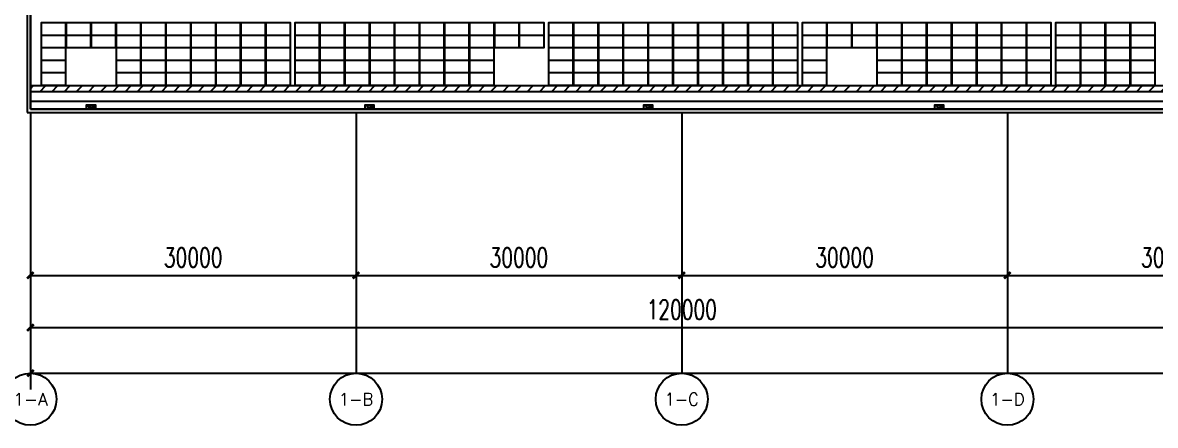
# Model space of a CAD drawing. Header units: millimetres. Extents: x 1218 to 2690, y 1163 to 1758.
# Drawn here: x 1284.9 to 1389.2, y 1307.3 to 1344.4 of the extents above; entities that cross this region are included whole.
import ezdxf
from ezdxf.enums import TextEntityAlignment as Align

# ---------------------------------------------------------------- set-up
doc = ezdxf.new("R2010")
doc.units = ezdxf.units.MM
for name, color, linetype in [('AXIS', 3, 'Continuous'), ('AXIS_TEXT', 7, 'Continuous'), ('PUB_DIM', 3, 'Continuous'), ('WALL', 9, 'Continuous'), ('单元区域外轮廓', 7, 'ByLayer'), ('屋脊线', 7, 'ByLayer'), ('组件', 7, 'ByLayer'), ('运维走道板', 1, 'Continuous'), ('逆变器', 7, 'ByLayer')]:
    doc.layers.add(name, color=color, linetype=linetype)
doc.styles.add('_TCH_AXIS', font='COMPLEX', dxfattribs={"bigfont": 'GBCBIG'})
doc.styles.add('_TCH_DIM_T3', font='SIMPLEX', dxfattribs={"width": 0.705882, "bigfont": 'GBCBIG'})
doc.styles.add('COMPLEX', font='COMPLEX')
doc.dimstyles.new('_TCH_ARCH&&600', dxfattribs={"dimtxt": 1785, "dimasz": 600, "dimexe": 1500, "dimexo": 1800, "dimgap": 757.5, "dimtad": 1, "dimdec": 0, "dimtxsty": '_TCH_DIM_T3', "dimblk": 'ARCHTICK', "dimcen": 2.5, "dimclrt": 7, "dimazin": 2, "dimtfac": 1, "dimtdec": 0, "dimtix": 1, "dimtmove": 2, "dimatfit": 3})

# ---------------------------------------------------------------- blocks, each defined once
blk = doc.blocks.new('_ArchTick')
at = {"color": 0, "linetype": 'ByBlock', "const_width": 0.4}
blk.add_lwpolyline([(-0.5, -0.5), (0.5, 0.5)], dxfattribs=at)
blk = doc.blocks.new('*D179')
at = {"layer": 'AXIS', "color": 0, "lineweight": -2, "transparency": 16777216}
for p, q in [((78160, 1863304), (78160, 1843804)), ((198160, 1863304), (198160, 1843804)), ((78160, 1845304), (198160, 1845304))]:
    blk.add_line(p, q, dxfattribs=at)
at = {"layer": 'Defpoints', "color": 0, "transparency": 16777216}
for p in [(78160, 1865104), (198160, 1865104), (198160, 1845304)]:
    blk.add_point(p, dxfattribs=at)
at = {"layer": 'AXIS', "color": 0, "lineweight": -2, "transparency": 16777216, "xscale": 600, "yscale": 600, "zscale": 600, "rotation": 180}
blk.add_blockref('_ArchTick', (78160, 1845304), dxfattribs=at)
at = {"layer": 'AXIS', "color": 0, "lineweight": -2, "transparency": 16777216, "xscale": 600, "yscale": 600, "zscale": 600}
blk.add_blockref('_ArchTick', (198160, 1845304), dxfattribs=at)
at = {"layer": 'AXIS', "color": 7, "transparency": 16777216, "insert": (138160, 1846954), "char_height": 1785, "attachment_point": 5, "style": '_TCH_DIM_T3'}
blk.add_mtext('\\A1;120000', dxfattribs=at)
blk = doc.blocks.new('*D180')
at = {"layer": 'AXIS', "color": 0, "lineweight": -2, "transparency": 16777216}
for p, q in [((78160, 1863304), (78160, 1848604)), ((108160, 1863304), (108160, 1848604)), ((78160, 1850104), (108160, 1850104))]:
    blk.add_line(p, q, dxfattribs=at)
at = {"layer": 'Defpoints', "color": 0, "transparency": 16777216}
for p in [(78160, 1865104), (108160, 1865104), (108160, 1850104)]:
    blk.add_point(p, dxfattribs=at)
at = {"layer": 'AXIS', "color": 0, "lineweight": -2, "transparency": 16777216, "xscale": 600, "yscale": 600, "zscale": 600, "rotation": 180}
blk.add_blockref('_ArchTick', (78160, 1850104), dxfattribs=at)
at = {"layer": 'AXIS', "color": 0, "lineweight": -2, "transparency": 16777216, "xscale": 600, "yscale": 600, "zscale": 600}
blk.add_blockref('_ArchTick', (108160, 1850104), dxfattribs=at)
at = {"layer": 'AXIS', "color": 7, "transparency": 16777216, "insert": (93160, 1851754), "char_height": 1785, "attachment_point": 5, "style": '_TCH_DIM_T3'}
blk.add_mtext('\\A1;30000', dxfattribs=at)
blk = doc.blocks.new('*D181')
at = {"layer": 'AXIS', "color": 0, "lineweight": -2, "transparency": 16777216}
for p, q in [((108160, 1863304), (108160, 1848604)), ((138160, 1863304), (138160, 1848604)), ((108160, 1850104), (138160, 1850104))]:
    blk.add_line(p, q, dxfattribs=at)
at = {"layer": 'Defpoints', "color": 0, "transparency": 16777216}
for p in [(108160, 1865104), (138160, 1865104), (138160, 1850104)]:
    blk.add_point(p, dxfattribs=at)
at = {"layer": 'AXIS', "color": 0, "lineweight": -2, "transparency": 16777216, "xscale": 600, "yscale": 600, "zscale": 600, "rotation": 180}
blk.add_blockref('_ArchTick', (108160, 1850104), dxfattribs=at)
at = {"layer": 'AXIS', "color": 0, "lineweight": -2, "transparency": 16777216, "xscale": 600, "yscale": 600, "zscale": 600}
blk.add_blockref('_ArchTick', (138160, 1850104), dxfattribs=at)
at = {"layer": 'AXIS', "color": 7, "transparency": 16777216, "insert": (123160, 1851754), "char_height": 1785, "attachment_point": 5, "style": '_TCH_DIM_T3'}
blk.add_mtext('\\A1;30000', dxfattribs=at)
blk = doc.blocks.new('*D182')
at = {"layer": 'AXIS', "color": 0, "lineweight": -2, "transparency": 16777216}
for p, q in [((138160, 1863304), (138160, 1848604)), ((168160, 1863304), (168160, 1848604)), ((138160, 1850104), (168160, 1850104))]:
    blk.add_line(p, q, dxfattribs=at)
at = {"layer": 'Defpoints', "color": 0, "transparency": 16777216}
for p in [(138160, 1865104), (168160, 1865104), (168160, 1850104)]:
    blk.add_point(p, dxfattribs=at)
at = {"layer": 'AXIS', "color": 0, "lineweight": -2, "transparency": 16777216, "xscale": 600, "yscale": 600, "zscale": 600, "rotation": 180}
blk.add_blockref('_ArchTick', (138160, 1850104), dxfattribs=at)
at = {"layer": 'AXIS', "color": 0, "lineweight": -2, "transparency": 16777216, "xscale": 600, "yscale": 600, "zscale": 600}
blk.add_blockref('_ArchTick', (168160, 1850104), dxfattribs=at)
at = {"layer": 'AXIS', "color": 7, "transparency": 16777216, "insert": (153160, 1851754), "char_height": 1785, "attachment_point": 5, "style": '_TCH_DIM_T3'}
blk.add_mtext('\\A1;30000', dxfattribs=at)
blk = doc.blocks.new('*D183')
at = {"layer": 'AXIS', "color": 0, "lineweight": -2, "transparency": 16777216}
for p, q in [((168160, 1863304), (168160, 1848604)), ((198160, 1863304), (198160, 1848604)), ((168160, 1850104), (198160, 1850104))]:
    blk.add_line(p, q, dxfattribs=at)
at = {"layer": 'Defpoints', "color": 0, "transparency": 16777216}
for p in [(168160, 1865104), (198160, 1865104), (198160, 1850104)]:
    blk.add_point(p, dxfattribs=at)
at = {"layer": 'AXIS', "color": 0, "lineweight": -2, "transparency": 16777216, "xscale": 600, "yscale": 600, "zscale": 600, "rotation": 180}
blk.add_blockref('_ArchTick', (168160, 1850104), dxfattribs=at)
at = {"layer": 'AXIS', "color": 0, "lineweight": -2, "transparency": 16777216, "xscale": 600, "yscale": 600, "zscale": 600}
blk.add_blockref('_ArchTick', (198160, 1850104), dxfattribs=at)
at = {"layer": 'AXIS', "color": 7, "transparency": 16777216, "insert": (183160, 1851754), "char_height": 1785, "attachment_point": 5, "style": '_TCH_DIM_T3'}
blk.add_mtext('\\A1;30000', dxfattribs=at)
blk = doc.blocks.new('*D152')
at = {"layer": 'Defpoints', "color": 0, "transparency": 16777216}
for p in [(78160, 1865104), (1243360, 1865104), (1243360, 1841104)]:
    blk.add_point(p, dxfattribs=at)
at = {"layer": 'PUB_DIM', "color": 0, "lineweight": -2, "transparency": 16777216}
for p, q in [((78160, 1863304), (78160, 1839604)), ((1243360, 1863304), (1243360, 1839604)), ((78160, 1841104), (1243360, 1841104))]:
    blk.add_line(p, q, dxfattribs=at)
at = {"layer": 'PUB_DIM', "color": 0, "lineweight": -2, "transparency": 16777216, "xscale": 600, "yscale": 600, "zscale": 600, "rotation": 180}
blk.add_blockref('_ArchTick', (78160, 1841104), dxfattribs=at)
at = {"layer": 'PUB_DIM', "color": 0, "lineweight": -2, "transparency": 16777216, "xscale": 600, "yscale": 600, "zscale": 600}
blk.add_blockref('_ArchTick', (1243360, 1841104), dxfattribs=at)
at = {"layer": 'PUB_DIM', "color": 7, "transparency": 16777216, "insert": (660760, 1842754), "char_height": 1785, "attachment_point": 5, "style": '_TCH_DIM_T3'}
blk.add_mtext('\\A1;1165200', dxfattribs=at)
blk = doc.blocks.new('_AXISO')
blk.add_circle((0, 0), 0.5)
at = {"layer": 'AXIS_TEXT', "style": 'COMPLEX', "width": 1.041667}
blk.add_attdef('A', text='', height=0.56, dxfattribs=at).set_placement((-0.25, -0.28), (0.25, -0.28), align=Align.FIT)
blk = doc.blocks.new('*D392')
at = {"layer": 'AXIS', "color": 0, "lineweight": -2, "transparency": 16777216}
for p, q in [((78160, 1863304), (78160, 1843804)), ((198160, 1863304), (198160, 1843804)), ((78160, 1845304), (198160, 1845304))]:
    blk.add_line(p, q, dxfattribs=at)
at = {"layer": 'Defpoints', "color": 0, "transparency": 16777216}
for p in [(78160, 1865104), (198160, 1865104), (198160, 1845304)]:
    blk.add_point(p, dxfattribs=at)
at = {"layer": 'AXIS', "color": 0, "lineweight": -2, "transparency": 16777216, "xscale": 600, "yscale": 600, "zscale": 600, "rotation": 180}
blk.add_blockref('_ArchTick', (78160, 1845304), dxfattribs=at)
at = {"layer": 'AXIS', "color": 0, "lineweight": -2, "transparency": 16777216, "xscale": 600, "yscale": 600, "zscale": 600}
blk.add_blockref('_ArchTick', (198160, 1845304), dxfattribs=at)
at = {"layer": 'AXIS', "color": 7, "transparency": 16777216, "insert": (138160, 1846954), "char_height": 1785, "attachment_point": 5, "style": '_TCH_DIM_T3'}
blk.add_mtext('\\A1;120000', dxfattribs=at)
blk = doc.blocks.new('*D393')
at = {"layer": 'AXIS', "color": 0, "lineweight": -2, "transparency": 16777216}
for p, q in [((78160, 1863304), (78160, 1848604)), ((108160, 1863304), (108160, 1848604)), ((78160, 1850104), (108160, 1850104))]:
    blk.add_line(p, q, dxfattribs=at)
at = {"layer": 'Defpoints', "color": 0, "transparency": 16777216}
for p in [(78160, 1865104), (108160, 1865104), (108160, 1850104)]:
    blk.add_point(p, dxfattribs=at)
at = {"layer": 'AXIS', "color": 0, "lineweight": -2, "transparency": 16777216, "xscale": 600, "yscale": 600, "zscale": 600, "rotation": 180}
blk.add_blockref('_ArchTick', (78160, 1850104), dxfattribs=at)
at = {"layer": 'AXIS', "color": 0, "lineweight": -2, "transparency": 16777216, "xscale": 600, "yscale": 600, "zscale": 600}
blk.add_blockref('_ArchTick', (108160, 1850104), dxfattribs=at)
at = {"layer": 'AXIS', "color": 7, "transparency": 16777216, "insert": (93160, 1851754), "char_height": 1785, "attachment_point": 5, "style": '_TCH_DIM_T3'}
blk.add_mtext('\\A1;30000', dxfattribs=at)
blk = doc.blocks.new('*D394')
at = {"layer": 'AXIS', "color": 0, "lineweight": -2, "transparency": 16777216}
for p, q in [((108160, 1863304), (108160, 1848604)), ((138160, 1863304), (138160, 1848604)), ((108160, 1850104), (138160, 1850104))]:
    blk.add_line(p, q, dxfattribs=at)
at = {"layer": 'Defpoints', "color": 0, "transparency": 16777216}
for p in [(108160, 1865104), (138160, 1865104), (138160, 1850104)]:
    blk.add_point(p, dxfattribs=at)
at = {"layer": 'AXIS', "color": 0, "lineweight": -2, "transparency": 16777216, "xscale": 600, "yscale": 600, "zscale": 600, "rotation": 180}
blk.add_blockref('_ArchTick', (108160, 1850104), dxfattribs=at)
at = {"layer": 'AXIS', "color": 0, "lineweight": -2, "transparency": 16777216, "xscale": 600, "yscale": 600, "zscale": 600}
blk.add_blockref('_ArchTick', (138160, 1850104), dxfattribs=at)
at = {"layer": 'AXIS', "color": 7, "transparency": 16777216, "insert": (123160, 1851754), "char_height": 1785, "attachment_point": 5, "style": '_TCH_DIM_T3'}
blk.add_mtext('\\A1;30000', dxfattribs=at)
blk = doc.blocks.new('*D395')
at = {"layer": 'AXIS', "color": 0, "lineweight": -2, "transparency": 16777216}
for p, q in [((138160, 1863304), (138160, 1848604)), ((168160, 1863304), (168160, 1848604)), ((138160, 1850104), (168160, 1850104))]:
    blk.add_line(p, q, dxfattribs=at)
at = {"layer": 'Defpoints', "color": 0, "transparency": 16777216}
for p in [(138160, 1865104), (168160, 1865104), (168160, 1850104)]:
    blk.add_point(p, dxfattribs=at)
at = {"layer": 'AXIS', "color": 0, "lineweight": -2, "transparency": 16777216, "xscale": 600, "yscale": 600, "zscale": 600, "rotation": 180}
blk.add_blockref('_ArchTick', (138160, 1850104), dxfattribs=at)
at = {"layer": 'AXIS', "color": 0, "lineweight": -2, "transparency": 16777216, "xscale": 600, "yscale": 600, "zscale": 600}
blk.add_blockref('_ArchTick', (168160, 1850104), dxfattribs=at)
at = {"layer": 'AXIS', "color": 7, "transparency": 16777216, "insert": (153160, 1851754), "char_height": 1785, "attachment_point": 5, "style": '_TCH_DIM_T3'}
blk.add_mtext('\\A1;30000', dxfattribs=at)
blk = doc.blocks.new('*D396')
at = {"layer": 'AXIS', "color": 0, "lineweight": -2, "transparency": 16777216}
for p, q in [((168160, 1863304), (168160, 1848604)), ((198160, 1863304), (198160, 1848604)), ((168160, 1850104), (198160, 1850104))]:
    blk.add_line(p, q, dxfattribs=at)
at = {"layer": 'Defpoints', "color": 0, "transparency": 16777216}
for p in [(168160, 1865104), (198160, 1865104), (198160, 1850104)]:
    blk.add_point(p, dxfattribs=at)
at = {"layer": 'AXIS', "color": 0, "lineweight": -2, "transparency": 16777216, "xscale": 600, "yscale": 600, "zscale": 600, "rotation": 180}
blk.add_blockref('_ArchTick', (168160, 1850104), dxfattribs=at)
at = {"layer": 'AXIS', "color": 0, "lineweight": -2, "transparency": 16777216, "xscale": 600, "yscale": 600, "zscale": 600}
blk.add_blockref('_ArchTick', (198160, 1850104), dxfattribs=at)
at = {"layer": 'AXIS', "color": 7, "transparency": 16777216, "insert": (183160, 1851754), "char_height": 1785, "attachment_point": 5, "style": '_TCH_DIM_T3'}
blk.add_mtext('\\A1;30000', dxfattribs=at)
blk = doc.blocks.new('*D569')
at = {"layer": 'Defpoints', "color": 0, "transparency": 16777216}
for p in [(78160, 1865104), (1243360, 1865104), (1243360, 1841104)]:
    blk.add_point(p, dxfattribs=at)
at = {"layer": 'PUB_DIM', "color": 0, "lineweight": -2, "transparency": 16777216}
for p, q in [((78160, 1863304), (78160, 1839604)), ((1243360, 1863304), (1243360, 1839604)), ((78160, 1841104), (1243360, 1841104))]:
    blk.add_line(p, q, dxfattribs=at)
at = {"layer": 'PUB_DIM', "color": 0, "lineweight": -2, "transparency": 16777216, "xscale": 600, "yscale": 600, "zscale": 600, "rotation": 180}
blk.add_blockref('_ArchTick', (78160, 1841104), dxfattribs=at)
at = {"layer": 'PUB_DIM', "color": 0, "lineweight": -2, "transparency": 16777216, "xscale": 600, "yscale": 600, "zscale": 600}
blk.add_blockref('_ArchTick', (1243360, 1841104), dxfattribs=at)
at = {"layer": 'PUB_DIM', "color": 7, "transparency": 16777216, "insert": (660760, 1842754), "char_height": 1785, "attachment_point": 5, "style": '_TCH_DIM_T3'}
blk.add_mtext('\\A1;1165200', dxfattribs=at)
blk = doc.blocks.new('*U582')
at = {"layer": '单元区域外轮廓', "color": 2}
blk.add_polyline3d([(582600, -78700, 12000), (-582600, -78700, 12000), (-582600, 78700, 12000), (582600, 78700, 12000)], close=True, dxfattribs=at)
at = {"flags": 1}
for tag in ['unit_id', 'unit_name', 'parapet_height', 'ground_elevation', 'is_enable_parapet']:
    blk.add_attdef(tag, (0, 0), '', height=2.5, dxfattribs=at)
blk = doc.blocks.new('*U583')
at = {"layer": '屋脊线', "color": 30}
for p, q in [((-582600, 0, 16000), (-582600, -78700, 12000)), ((-582600, -78700, 12000), (582600, -78700, 12000))]:
    blk.add_line(p, q, dxfattribs=at)
at = {"flags": 1}
for tag in ['unit_id', 'unit_name']:
    blk.add_attdef(tag, (0, 0), '', height=2.5, dxfattribs=at)
blk = doc.blocks.new('*U584')
at = {"color": 0}
blk.add_polyline3d([(0, 0, 0), (228, 0, 0), (228, 113, 6), (0, 113, 6)], close=True, dxfattribs=at)
at = {"flags": 1}
for tag in ['silicon-material', 'panel-length', 'panel-width', 'panel-height', 'mounting-hole-spacing1', 'mounting-hole-spacing2', 'userid', 'module-material', 'theme', 'name', 'vmpo', 'voco', 'pmax', 'company-name', 'note', 'id', 'impo', 'isco']:
    blk.add_attdef(tag, (0, 0), '', height=2.5, dxfattribs=at)
blk = doc.blocks.new('*U585')
at = {"layer": '组件', "color": 4}
for p in [(-58160, -7189, 1245), (-57930, -7189, 1245), (-57700, -7189, 1245), (-57470, -7189, 1245), (-57241, -7189, 1245), (-57011, -7189, 1245), (-56781, -7189, 1245), (-56551, -7189, 1245), (-56321, -7189, 1245), (-56092, -7189, 1245), (-55824, -7189, 1245), (-58160, -7304, 1239), (-57930, -7304, 1239), (-57700, -7304, 1239), (-57470, -7304, 1239), (-57241, -7304, 1239), (-57011, -7304, 1239), (-56781, -7304, 1239), (-56551, -7304, 1239), (-56321, -7304, 1239), (-56092, -7304, 1239), (-55824, -7304, 1239), (-55594, -7304, 1239), (-58160, -7419, 1233), (-57470, -7419, 1233), (-57241, -7419, 1233), (-57011, -7419, 1233), (-56781, -7419, 1233), (-56551, -7419, 1233), (-56321, -7419, 1233), (-56092, -7419, 1233), (-55824, -7419, 1233), (-55594, -7419, 1233), (-58160, -7534, 1227), (-57470, -7534, 1227), (-57241, -7534, 1227), (-57011, -7534, 1227), (-56781, -7534, 1227), (-56551, -7534, 1227), (-56321, -7534, 1227), (-56092, -7534, 1227), (-55824, -7534, 1227), (-55594, -7534, 1227), (-58160, -7650, 1221), (-57470, -7650, 1221), (-57241, -7650, 1221), (-57011, -7650, 1221), (-56781, -7650, 1221), (-56551, -7650, 1221), (-56321, -7650, 1221), (-56092, -7650, 1221), (-55824, -7650, 1221), (-55594, -7650, 1221)]:
    blk.add_blockref('*U584', p, dxfattribs=at)
at = {"layer": '组件', "color": 11}
for p in [(-55594, -7189, 1245), (-55364, -7189, 1245), (-55134, -7189, 1245), (-54905, -7189, 1245), (-54675, -7189, 1245), (-54445, -7189, 1245), (-54215, -7189, 1245), (-53985, -7189, 1245), (-53756, -7189, 1245), (-53488, -7189, 1245), (-53258, -7189, 1245), (-53028, -7189, 1245), (-55364, -7304, 1239), (-55134, -7304, 1239), (-54905, -7304, 1239), (-54675, -7304, 1239), (-54445, -7304, 1239), (-54215, -7304, 1239), (-53985, -7304, 1239), (-53756, -7304, 1239), (-53488, -7304, 1239), (-53258, -7304, 1239), (-53028, -7304, 1239), (-55364, -7419, 1233), (-55134, -7419, 1233), (-54905, -7419, 1233), (-54675, -7419, 1233), (-54445, -7419, 1233), (-54215, -7419, 1233), (-53488, -7419, 1233), (-53258, -7419, 1233), (-53028, -7419, 1233), (-55364, -7534, 1227), (-55134, -7534, 1227), (-54905, -7534, 1227), (-54675, -7534, 1227), (-54445, -7534, 1227), (-54215, -7534, 1227), (-53488, -7534, 1227), (-53258, -7534, 1227), (-55364, -7650, 1221), (-55134, -7650, 1221), (-54905, -7650, 1221), (-54675, -7650, 1221), (-54445, -7650, 1221), (-54215, -7650, 1221), (-53488, -7650, 1221), (-53258, -7650, 1221)]:
    blk.add_blockref('*U584', p, dxfattribs=at)
at = {"layer": '组件', "color": 232}
for p in [(-52798, -7189, 1245), (-52569, -7189, 1245), (-52339, -7189, 1245), (-52109, -7189, 1245), (-51879, -7189, 1245), (-51649, -7189, 1245), (-51420, -7189, 1245), (-51152, -7189, 1245), (-50922, -7189, 1245), (-50692, -7189, 1245), (-50462, -7189, 1245), (-52798, -7304, 1239), (-52569, -7304, 1239), (-52339, -7304, 1239), (-52109, -7304, 1239), (-51879, -7304, 1239), (-51649, -7304, 1239), (-51420, -7304, 1239), (-51152, -7304, 1239), (-50922, -7304, 1239), (-50692, -7304, 1239), (-50462, -7304, 1239), (-52798, -7419, 1233), (-52569, -7419, 1233), (-52339, -7419, 1233), (-52109, -7419, 1233), (-51879, -7419, 1233), (-51649, -7419, 1233), (-51420, -7419, 1233), (-51152, -7419, 1233), (-50462, -7419, 1233), (-53028, -7534, 1227), (-52798, -7534, 1227), (-52569, -7534, 1227), (-52339, -7534, 1227), (-52109, -7534, 1227), (-51879, -7534, 1227), (-51649, -7534, 1227), (-51420, -7534, 1227), (-51152, -7534, 1227), (-50462, -7534, 1227), (-53028, -7650, 1221), (-52798, -7650, 1221), (-52569, -7650, 1221), (-52339, -7650, 1221), (-52109, -7650, 1221), (-51879, -7650, 1221), (-51649, -7650, 1221), (-51420, -7650, 1221), (-51152, -7650, 1221), (-50462, -7650, 1221)]:
    blk.add_blockref('*U584', p, dxfattribs=at)
at = {"layer": '组件', "color": 202}
for p in [(-50233, -7189, 1245), (-50003, -7189, 1245), (-49773, -7189, 1245), (-49543, -7189, 1245), (-49313, -7189, 1245), (-49084, -7189, 1245), (-48816, -7189, 1245), (-48586, -7189, 1245), (-48356, -7189, 1245), (-48126, -7189, 1245), (-50233, -7304, 1239), (-50003, -7304, 1239), (-49773, -7304, 1239), (-49543, -7304, 1239), (-49313, -7304, 1239), (-49084, -7304, 1239), (-48816, -7304, 1239), (-48586, -7304, 1239), (-48356, -7304, 1239), (-48126, -7304, 1239), (-50233, -7419, 1233), (-50003, -7419, 1233), (-49773, -7419, 1233), (-49543, -7419, 1233), (-49313, -7419, 1233), (-49084, -7419, 1233), (-48816, -7419, 1233), (-48586, -7419, 1233), (-48356, -7419, 1233), (-48126, -7419, 1233), (-50233, -7534, 1227), (-50003, -7534, 1227), (-49773, -7534, 1227), (-49543, -7534, 1227), (-49313, -7534, 1227), (-49084, -7534, 1227), (-48816, -7534, 1227), (-48586, -7534, 1227), (-48356, -7534, 1227), (-48126, -7534, 1227), (-50233, -7650, 1221), (-50003, -7650, 1221), (-49773, -7650, 1221), (-49543, -7650, 1221), (-49313, -7650, 1221), (-49084, -7650, 1221), (-48816, -7650, 1221), (-48586, -7650, 1221), (-48356, -7650, 1221), (-48126, -7650, 1221)]:
    blk.add_blockref('*U584', p, dxfattribs=at)
at = {"flags": 1}
for tag in ['tilt', 'azimuth', 'mode', 'align', 'array-mode', 'panel-x', 'panel-y', 'offset-x', 'offset-y', 'panel-per-row', 'bracket-type', 'bracket-value', 'row-per-array']:
    blk.add_attdef(tag, (0, 0), '', height=2.5, dxfattribs=at)
blk = doc.blocks.new('*U589', base_point=(44, 18))
at = {"color": 0}
for p, q in [((0, 0), (87, 36)), ((57, 18), (82, 18)), ((57, 10), (82, 10))]:
    blk.add_line(p, q, dxfattribs=at)
blk.add_lwpolyline([(0, 0), (87, 0), (87, 36), (0, 36)], close=True, dxfattribs=at)
blk.add_lwpolyline([(5, 27, -0.6815), (16, 30), (26, 24, 0.6815), (37, 27)], format="xyb", dxfattribs=at)
blk = doc.blocks.new('*U591', base_point=(44, 18))
at = {"color": 0}
for p, q in [((0, 0), (87, 36)), ((57, 18), (82, 18)), ((57, 10), (82, 10))]:
    blk.add_line(p, q, dxfattribs=at)
blk.add_lwpolyline([(0, 0), (87, 0), (87, 36), (0, 36)], close=True, dxfattribs=at)
blk.add_lwpolyline([(5, 27, -0.6815), (16, 30), (26, 24, 0.6815), (37, 27)], format="xyb", dxfattribs=at)
blk = doc.blocks.new('*U593', base_point=(44, 18))
at = {"color": 0}
for p, q in [((0, 0), (87, 36)), ((57, 18), (82, 18)), ((57, 10), (82, 10))]:
    blk.add_line(p, q, dxfattribs=at)
blk.add_lwpolyline([(0, 0), (87, 0), (87, 36), (0, 36)], close=True, dxfattribs=at)
blk.add_lwpolyline([(5, 27, -0.6815), (16, 30), (26, 24, 0.6815), (37, 27)], format="xyb", dxfattribs=at)
blk = doc.blocks.new('*U595', base_point=(44, 18))
at = {"color": 0}
for p, q in [((0, 0), (87, 36)), ((57, 18), (82, 18)), ((57, 10), (82, 10))]:
    blk.add_line(p, q, dxfattribs=at)
blk.add_lwpolyline([(0, 0), (87, 0), (87, 36), (0, 36)], close=True, dxfattribs=at)
blk.add_lwpolyline([(5, 27, -0.6815), (16, 30), (26, 24, 0.6815), (37, 27)], format="xyb", dxfattribs=at)
blk = doc.blocks.new('DT1')
at = {"layer": 'AXIS', "color": 252, "true_color": 0x939598}
for p, q in [((78159.9, 1865103.7), (78159.9, 1841103.7)), ((108159.9, 1865103.7), (108159.9, 1841103.7)), ((138159.9, 1865103.7), (138159.9, 1841103.7)), ((168159.9, 1865103.7), (168159.9, 1841103.7))]:
    blk.add_line(p, q, dxfattribs=at)
at = {"layer": 'WALL'}
for p, q in [((77859.9, 2023103.7), (77859.9, 1865103.7)), ((78159.9, 2022803.7), (78159.9, 1865403.7)), ((77859.9, 1865103.7), (1243659.9, 1865103.7)), ((78159.9, 1865403.7), (1243359.9, 1865403.7))]:
    blk.add_line(p, q, dxfattribs=at)
blk.add_lwpolyline([(198609.9, 1866103.7), (78159.9, 1866103.7)], dxfattribs=at)
at = {"layer": 'AXIS', "color": 252, "true_color": 0x939598}
ref = blk.add_blockref('_AXISO', (78159.9, 1838703.7), dxfattribs=dict(at, xscale=4800, yscale=4800, zscale=4800))
ref.add_attrib('A', '1-A', dxfattribs={"layer": 'AXIS_TEXT', "height": 1126.69, "style": '_TCH_AXIS'}).set_placement((76577.1, 1838140.4), (79742.6, 1838140.4), align=Align.FIT)
ref = blk.add_blockref('_AXISO', (108159.9, 1838703.7), dxfattribs=dict(at, xscale=4800, yscale=4800, zscale=4800))
ref.add_attrib('A', '1-B', dxfattribs={"layer": 'AXIS_TEXT', "height": 1143.88, "style": '_TCH_AXIS'}).set_placement((106580.2, 1838131.8), (109739.5, 1838131.8), align=Align.FIT)
ref = blk.add_blockref('_AXISO', (138159.9, 1838703.7), dxfattribs=dict(at, xscale=4800, yscale=4800, zscale=4800))
ref.add_attrib('A', '1-C', dxfattribs={"layer": 'AXIS_TEXT', "height": 1179.77, "style": '_TCH_AXIS'}).set_placement((136586.8, 1838113.8), (139732.9, 1838113.8), align=Align.FIT)
ref = blk.add_blockref('_AXISO', (168159.9, 1838703.7), dxfattribs=dict(at, xscale=4800, yscale=4800, zscale=4800))
ref.add_attrib('A', '1-D', dxfattribs={"layer": 'AXIS_TEXT', "height": 1143.88, "style": '_TCH_AXIS'}).set_placement((166580.2, 1838131.8), (169739.5, 1838131.8), align=Align.FIT)
for p1, p2, distance, picture, middle in [((78159.9, 1865103.7), (198159.9, 1865103.7), -19800, '*D179', (138159.9, 1846953.7)), ((78159.9, 1865103.7), (108159.9, 1865103.7), -15000, '*D180', (93159.9, 1851753.7)), ((78159.9, 1865103.7), (198159.9, 1865103.7), -19800, '*D392', (138159.9, 1846953.7)), ((78159.9, 1865103.7), (108159.9, 1865103.7), -15000, '*D393', (93159.9, 1851753.7)), ((108159.9, 1865103.7), (138159.9, 1865103.7), -15000, '*D181', (123159.9, 1851753.7)), ((108159.9, 1865103.7), (138159.9, 1865103.7), -15000, '*D394', (123159.9, 1851753.7)), ((138159.9, 1865103.7), (168159.9, 1865103.7), -15000, '*D182', (153159.9, 1851753.7)), ((138159.9, 1865103.7), (168159.9, 1865103.7), -15000, '*D395', (153159.9, 1851753.7)), ((168159.9, 1865103.7), (198159.9, 1865103.7), -15000, '*D183', (183159.9, 1851753.7)), ((168159.9, 1865103.7), (198159.9, 1865103.7), -15000, '*D396', (183159.9, 1851753.7))]:
    dim = blk.add_aligned_dim(p1=p1, p2=p2, distance=distance, dimstyle='_TCH_ARCH&&600', dxfattribs=at)
    dim.commit()
    dim.dimension.update_dxf_attribs({"geometry": picture, "text_midpoint": middle})
at = {"layer": 'PUB_DIM', "color": 252, "true_color": 0x939598}
for picture in ['*D152', '*D569']:
    dim = blk.add_aligned_dim(p1=(78159.9, 1865103.7), p2=(1243359.9, 1865103.7), distance=-24000, dimstyle='_TCH_ARCH&&600', dxfattribs=at)
    dim.commit()
    dim.dimension.update_dxf_attribs({"geometry": picture, "text_midpoint": (660759.9, 1842753.7)})

msp = doc.modelspace()

# ---------------------------------------------------------------- hatches: boundary and pattern name
at = {"layer": '运维走道板'}
h = msp.add_hatch(dxfattribs=at)
h.set_pattern_fill('ANSI31', color=256, scale=0.5)
h.set_pattern_definition([(45, (2698.241, -2326.28056), (-0.561266, 0.561266), [])])
h.paths.add_polyline_path([(1692.231, 1338.08), (1692.231, 1338.58), (1285.621, 1338.58), (1285.621, 1338.08)])

# ---------------------------------------------------------------- linework, layer by layer
at = {"layer": '单元区域外轮廓', "color": 4, "elevation": 12}
msp.add_lwpolyline([(2450.821, 1336.45), (1285.621, 1336.45), (1285.621, 1493.85), (2450.821, 1493.85)], close=True, dxfattribs=at)
at = {"layer": '运维走道板', "elevation": 12.3}
msp.add_lwpolyline([(1692.231, 1338.08), (1692.231, 1338.58), (1285.621, 1338.58), (1285.621, 1338.08), (1692.231, 1338.08)], dxfattribs=at)

# ---------------------------------------------------------------- block references
at = {"xscale": 0.001, "yscale": 0.001, "zscale": 0.001}
msp.add_blockref('DT1', (1207.461, -528.954, 12.3), dxfattribs=at)
at = {"layer": '单元区域外轮廓', "xscale": 0.001, "yscale": 0.001, "zscale": 0.001}
msp.add_blockref('*U582', (1868.221, 1415.15), dxfattribs=at)
at = {"layer": '屋脊线', "xscale": 0.001, "yscale": 0.001, "zscale": 0.001}
msp.add_blockref('*U583', (1868.221, 1415.15), dxfattribs=at)
at = {"layer": '组件', "xscale": 0.01, "yscale": 0.01, "zscale": 0.01}
msp.add_blockref('*U585', (1868.221, 1415.15), dxfattribs=at)
at = {"layer": '逆变器', "xscale": 0.01, "yscale": 0.01, "zscale": 0.01}
for name, p in [('*U589', (1291.209, 1336.63, 12.577)), ('*U591', (1316.867, 1336.63, 12.577)), ('*U593', (1342.525, 1336.63, 12.577)), ('*U595', (1369.332, 1336.63, 12.577))]:
    msp.add_blockref(name, p, dxfattribs=at)

doc.saveas('drawing.dxf')
